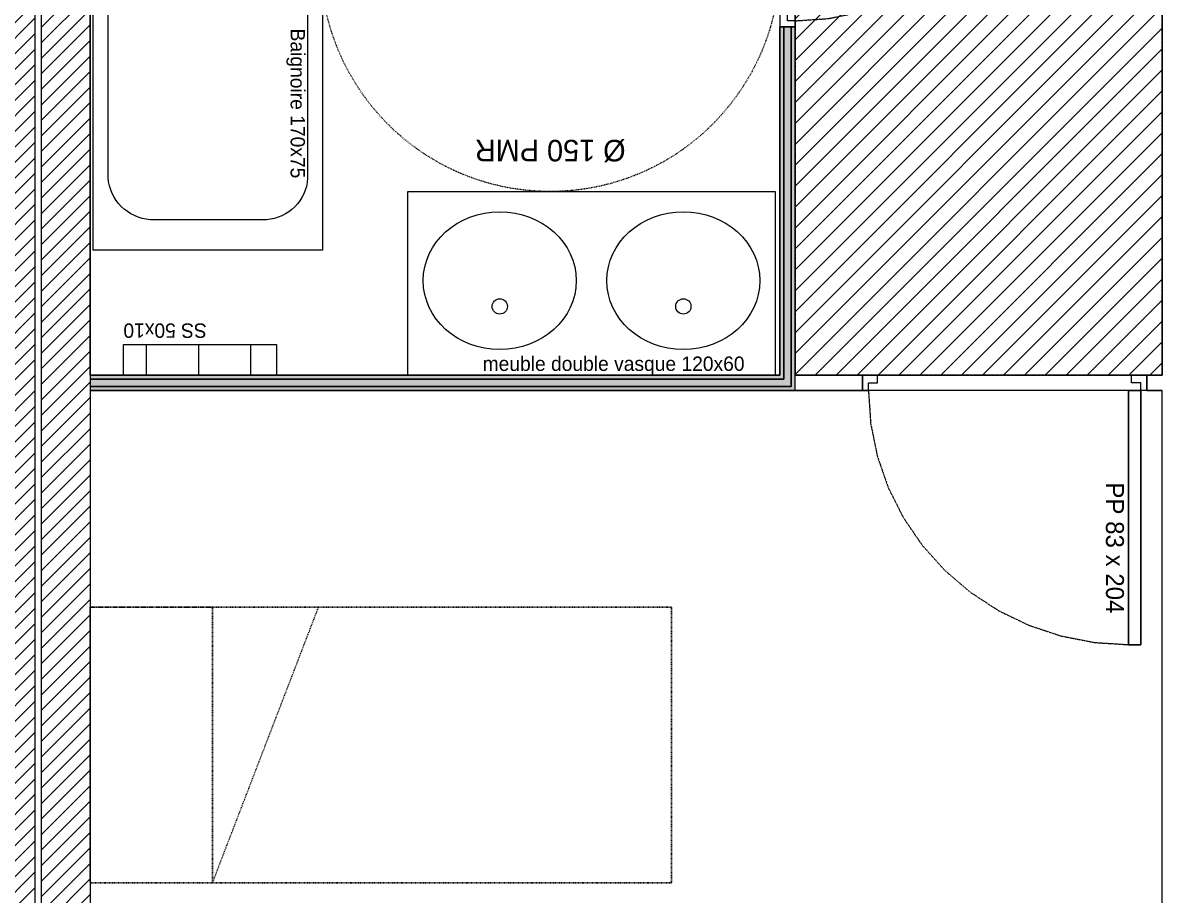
# Model space of a CAD drawing. Header units: centimetres. Extents: x 1724 to 19617, y -6503 to 8072.
# Drawn here: x 5399.5 to 5771.9, y -4292.1 to -4007.1 of the extents above; entities that cross this region are included whole.
import ezdxf

# ---------------------------------------------------------------- set-up
doc = ezdxf.new("R2010")
doc.units = ezdxf.units.CM
for name, pattern in [('Style de ligne -11', [0.347222, 0.20828, -0.138942]), ('Style de ligne -13', [0.147638, 0.098425, -0.049213]), ('Style de ligne -18', [0.164042, 0.054681, -0.109361]), ('Style de ligne -19', [0.166667, 0.055556, -0.111111]), ('Style de ligne -5', [0.20828, 0.069425, -0.138855]), ('VW-01', [0.41656, 0.20828, -0.20828])]:
    doc.linetypes.add(name, pattern=pattern)
for name, color, linetype, lineweight in [('B amÈnagement intÈrieur', 7, 'Continuous', 5), ('B GÈnÈral', 7, 'Continuous', 5), ('F REMPLISSAGE-vert clair-1', 7, 'Continuous', 5), ('F REMPLISSAGE-vert foncÈ', 7, 'Continuous', 5)]:
    doc.layers.add(name, color=color, linetype=linetype, lineweight=lineweight)
for name, color, linetype in [('B aménagement intérieur', 252, 'Continuous'), ('B faience', 252, 'Style de ligne -11'), ('B Général', 252, 'Continuous'), ('C ANNOTATIONS-PMR', 252, 'Style de ligne -5'), ('C ANNOTATIONS-prestations', 252, 'Continuous'), ('D SURFACES-shab', 252, 'Continuous'), ('F REMPLISSAGE-vert clair', 252, 'Continuous'), ('F REMPLISSAGE-vert foncé', 252, 'Continuous')]:
    doc.layers.add(name, color=color, linetype=linetype)
doc.styles.add('Eurostile', font='Eurosti.TTF')
doc.styles.add('Eurostile (italic)', font='Eurostib.TTF')
pattern_1 = [(45, (-804.3564, -7946.63), (2.4253472, -2.6458333), [])]

# ---------------------------------------------------------------- blocks, each defined once
blk = doc.blocks.new('Rond 150_PMR')
at = {"layer": 'B Général', "color": 154, "linetype": 'VW-01', "lineweight": 5, "true_color": 0x0053a6}
blk.add_circle((0, 0), 75, dxfattribs=at)
at = {"layer": 'B Général', "color": 154, "true_color": 0x0053a6, "insert": (-61.5, 0), "char_height": 7.049, "attachment_point": 5, "rotation": 90, "line_spacing_factor": 0.895453, "style": 'Eurostile (italic)'}
blk.add_mtext('Ø 150 PMR', dxfattribs=at)
blk = doc.blocks.new('PP 80')
at = {"layer": 'B Général', "flags": 128}
blk.add_lwpolyline([(-43, 2.5), (-43, 85.5), (-39, 85.5), (-39, 2.5)], close=True, dxfattribs=at)
at = {"layer": 'B Général', "linetype": 'Style de ligne -18', "lineweight": 5, "flags": 128}
blk.add_lwpolyline([(46, 2.5), (45.27, 13.33), (43.1, 23.98), (39.53, 34.26), (34.61, 44), (28.44, 53.03), (21.1, 61.19), (12.74, 68.35), (3.5, 74.38), (-6.47, 79.18), (-17, 82.67), (-27.91, 84.79), (-39, 85.5)], dxfattribs=at)
at = {"layer": 'B Général', "color": 7, "linetype": 'Continuous', "lineweight": 5, "flags": 128}
for points in [[(-45, 2.5), (-43, 2.5), (-43, 0), (-40, 0), (-40, -2.5), (-45, -2.5)], [(48, 2.5), (46, 2.5), (46, 0), (43, 0), (43, -2.5), (48, -2.5), (48, -2.5), (48, -2.5), (48, 1.79), (48, 1.79)]]:
    blk.add_lwpolyline(points, close=True, dxfattribs=at)
at = {"layer": 'C ANNOTATIONS-prestations', "insert": (-37.49, 32.5), "char_height": 5.8739, "attachment_point": 1, "rotation": 90, "line_spacing_factor": 0.895453, "style": 'Eurostile'}
blk.add_mtext('PP 83 x 204', dxfattribs=at)
blk = doc.blocks.new('double vasque')
at = {"layer": 'B Général', "lineweight": 5, "flags": 128}
blk.add_lwpolyline([(-50, 30), (70, 30), (70, -30), (-50, -30)], close=True, dxfattribs=at)
at = {"layer": 'B Général', "lineweight": 5}
for centre, major_axis, ratio in [((-20, 0.9), (25, 0), 0.9), ((40, 0.9), (25, 0), 0.9), ((-20, -7.52), (2.5, 0), 1), ((40, -7.52), (2.5, 0), 1)]:
    blk.add_ellipse(centre, major_axis=major_axis, ratio=ratio, dxfattribs=at)
at = {"layer": 'C ANNOTATIONS-prestations', "insert": (60, -30), "char_height": 4.6991, "width": 104, "attachment_point": 9, "line_spacing_factor": 0.895453, "style": 'Eurostile'}
blk.add_mtext('meuble double vasque 120x60', dxfattribs=at)
blk = doc.blocks.new('Lit 90.190')
at = {"layer": 'B Général', "color": 7, "linetype": 'VW-01', "lineweight": 5}
blk.add_line((45, 54.99), (-45, 20.35), dxfattribs=at)
at = {"layer": 'B Général', "linetype": 'VW-01', "flags": 128}
for points in [[(-45, 95), (45, 95), (45, -95), (-45, -95)], [(-45, 95), (45, 95), (45, 54.99), (-45, 54.99)]]:
    blk.add_lwpolyline(points, close=True, dxfattribs=at)
blk = doc.blocks.new('Sèche-serviette')
at = {"layer": 'B GÈnÈral', "linetype": 'Continuous', "lineweight": 5, "true_color": 0x444444}
h = blk.add_hatch(dxfattribs=at)
h.set_pattern_fill('H_BARDAGE V 150', color=250, style=0, pattern_type=2)
h.set_pattern_definition([(90, (0, 3.493), (17, 0), [])])
h.paths.add_polyline_path([(-25, 8.4925), (25, 8.4925), (25, -1.5075), (-25, -1.5075)])
at = {"layer": 'B Général', "color": 7, "linetype": 'Continuous', "lineweight": 5, "flags": 128}
blk.add_lwpolyline([(-25, 8.4925), (25, 8.4925), (25, -1.5075), (-25, -1.5075)], close=True, dxfattribs=at)
at = {"layer": 'C ANNOTATIONS-prestations', "insert": (25, -8.4925), "char_height": 4.69911, "width": 50, "attachment_point": 9, "line_spacing_factor": 0.895453, "style": 'Eurostile'}
blk.add_mtext('SS 50x10', dxfattribs=at)
blk = doc.blocks.new('Groupe-42-1')
at = {"layer": 'B Général', "color": 252, "linetype": 'Style de ligne -19', "lineweight": 5, "true_color": 0x989898}
for p, q in [((-29.11, -35.61), (-29.11, -22.61)), ((-22.61, -29.11), (-35.61, -29.11))]:
    blk.add_line(p, q, dxfattribs=at)
at = {"layer": 'B Général', "color": 252, "linetype": 'Style de ligne -19', "lineweight": 5, "true_color": 0x989898, "flags": 128}
for points in [[(-40, -40), (-40, 40), (40, 40), (40, -40)], [(-38, -38), (-38, 38), (38, 38), (38, -38)]]:
    blk.add_lwpolyline(points, close=True, dxfattribs=at)
at = {"layer": 'B Général', "color": 252, "linetype": 'Style de ligne -19', "lineweight": 5, "true_color": 0x989898}
for radius in [4, 3]:
    blk.add_circle((-29.11, -29.11), radius, dxfattribs=at)
blk = doc.blocks.new('Douche pointillée')
at = {"layer": 'B Général', "color": 252, "true_color": 0x989898}
blk.add_blockref('Groupe-42-1', (0, 0), dxfattribs=at)
blk = doc.blocks.new('Baignoire 75_170')
at = {"layer": 'B faience', "lineweight": 18, "flags": 128}
blk.add_lwpolyline([(-85, 38.5), (-85, -37.5), (86, -37.5)], dxfattribs=at)
at = {"layer": 'B Général', "color": 7, "linetype": 'Continuous', "lineweight": 5, "flags": 128}
blk.add_lwpolyline([(-84, -36.5), (-84, 38.5), (86, 38.5), (86, -36.5)], close=True, dxfattribs=at)
blk.add_lwpolyline([(-74, -17.85), (-74, 19.85, -0.379059), (-60.25, 33.6), (62.5, 33.6, -0.377778), (76, 20.1), (76, -17.85, -0.374545), (62.25, -31.6), (-60.5, -31.6, -0.392593), (-74, -18.1)], format="xyb", close=True, dxfattribs=at)
at = {"layer": 'B Général', "color": 7, "linetype": 'Continuous', "lineweight": 5}
blk.add_circle((-61.7, 1), 2.5, dxfattribs=at)
at = {"layer": 'B Général', "color": 8, "true_color": 0x767676}
blk.add_blockref('Douche pointillée', (-44, 3.5), dxfattribs=at)
at = {"layer": 'C ANNOTATIONS-prestations', "insert": (62.5, 26.61), "char_height": 4.6991, "width": 80, "attachment_point": 9, "line_spacing_factor": 0.895453, "style": 'Eurostile'}
blk.add_mtext('Baignoire 170x75', dxfattribs=at)
blk = doc.blocks.new('T4 A22_A23 (2D)')
at = {"layer": 'B amÈnagement intÈrieur', "linetype": 'Continuous', "lineweight": 5, "true_color": 0xaaaaaa}
h = blk.add_hatch(dxfattribs=at)
h.set_pattern_fill('F_P__SOFFITE', color=253, style=0, pattern_type=2)
h.set_pattern_definition([(45, (0, 0.2205), (-3.527778, 3.30729), [])])
h.paths.add_polyline_path([(15.54, 212.1), (15.54, 285.92), (-456.72, 285.92), (-456.72, -24.23), (-336.72, -24.23), (-336.72, -24.23), (-336.72, 165.77), (-301.73, 165.77), (-301.73, 96.77), (-216.72, 96.77), (-216.72, 192.77), (-60.1, 192.77), (-60.21, 114.77), (15.54, 114.77), (15.65, 212.1)])
at = {"layer": 'B aménagement intérieur', "color": 7, "linetype": 'Style de ligne -13', "lineweight": 5, "flags": 128}
blk.add_lwpolyline([(15.54, 212.1), (15.54, 285.92), (-456.72, 285.92), (-456.72, -24.23), (-336.72, -24.23), (-336.72, -24.23), (-336.72, 165.77), (-301.73, 165.77), (-301.73, 96.77), (-216.72, 96.77), (-216.72, 192.77), (-60.1, 192.77), (-60.21, 114.77), (15.54, 114.77), (15.65, 212.1)], close=True, dxfattribs=at)
at = {"layer": 'B GÈnÈral', "color": 9, "linetype": 'Continuous', "true_color": 0xc0dcc0}
for points in [[(-456.72, -29.23), (-461.72, -24.23), (-456.72, 89.52), (-461.72, 89.52)], [(-687.1, -29.23), (-687.1, -24.23), (-456.72, -29.23), (-461.72, -24.23)]]:
    blk.add_solid(points, dxfattribs=at)
at = {"layer": 'B Général', "color": 98, "linetype": 'Continuous', "lineweight": 13, "true_color": 0x004400}
for p, q in [((-456.72, 89.52), (-461.72, 89.52)), ((-461.72, -24.23), (-461.72, 89.52)), ((-456.72, -29.23), (-456.72, 89.52)), ((-687.1, -24.23), (-461.72, -24.23)), ((-687.1, -29.23), (-456.72, -29.23))]:
    blk.add_line(p, q, dxfattribs=at)
at = {"layer": 'B Général', "color": 7, "linetype": 'Continuous', "lineweight": 13}
for p, q in [((-456.72, -24.23), (-434.72, -24.23)), ((-341.72, -24.23), (-336.72, -24.23)), ((-456.72, -29.23), (-434.72, -29.23)), ((-341.72, -29.23), (-336.72, -29.23))]:
    blk.add_line(p, q, dxfattribs=at)
at = {"layer": 'B Général', "color": 7, "linetype": 'Continuous', "lineweight": 5}
for p, q in [((-456.72, -24.23), (-434.72, -24.23)), ((-434.72, -29.23), (-434.72, -24.23)), ((-341.72, -24.23), (-336.72, -24.23)), ((-341.72, -29.23), (-341.72, -24.23)), ((-456.72, -29.23), (-434.72, -29.23)), ((-341.72, -29.23), (-336.72, -29.23))]:
    blk.add_line(p, q, dxfattribs=at)
at = {"layer": 'D SURFACES-shab', "lineweight": 18, "flags": 128}
for points in [[(-216.72, 96.77), (-301.73, 96.77), (-301.73, 165.77), (-336.72, 165.77), (-336.72, -24.23), (-456.72, -24.23), (-456.72, 285.77), (15.43, 285.77), (15.43, 254), (15.54, 254), (15.54, 114.77), (-60.21, 114.77), (-60.21, 192.77), (-216.72, 192.77)], [(-687.1, 187.58), (-461.72, 187.58), (-461.72, -24.23), (-687.1, -24.23)], [(-687.1, -29.23), (-687.1, -297.23), (-336.72, -297.23), (-336.72, -29.23)]]:
    blk.add_lwpolyline(points, close=True, dxfattribs=at)
at = {"layer": 'F REMPLISSAGE-vert clair'}
for p, q in [((-460.42, -25.53), (-460.42, 89.52)), ((-458.02, -27.93), (-458.02, 89.52)), ((-687.1, -25.53), (-460.42, -25.53)), ((-687.1, -27.93), (-458.02, -27.93))]:
    blk.add_line(p, q, dxfattribs=at)
at = {"layer": 'F REMPLISSAGE-vert clair-1', "color": 9, "linetype": 'Continuous', "true_color": 0xc0dcc0}
for points in [[(-460.42, -25.53), (-458.02, -27.93), (-460.42, 89.52), (-458.02, 89.52)], [(-687.1, -25.53), (-687.1, -27.93), (-460.42, -25.53), (-458.02, -27.93)]]:
    blk.add_solid(points, dxfattribs=at)
at = {"layer": 'F REMPLISSAGE-vert foncÈ', "color": 54, "linetype": 'Continuous', "true_color": 0x99aa00}
for points in [[(-461.72, -24.23), (-460.42, -25.53), (-461.72, 89.52), (-460.42, 89.52)], [(-458.02, -27.93), (-456.72, -29.23), (-458.02, 89.52), (-456.72, 89.52)], [(-687.1, -24.23), (-687.1, -25.53), (-461.72, -24.23), (-460.42, -25.53)], [(-687.1, -27.93), (-687.1, -29.23), (-458.02, -27.93), (-456.72, -29.23)]]:
    blk.add_solid(points, dxfattribs=at)
at = {"layer": 'F REMPLISSAGE-vert foncé', "color": 98, "linetype": 'Continuous', "lineweight": 13, "true_color": 0x004400}
for p, q in [((-461.72, -24.23), (-461.72, 89.52)), ((-456.72, -29.23), (-456.72, 89.52)), ((-687.1, -24.23), (-461.72, -24.23)), ((-687.1, -29.23), (-456.72, -29.23))]:
    blk.add_line(p, q, dxfattribs=at)
at = {"layer": 'F REMPLISSAGE-vert foncé'}
for p, q in [((-460.42, -25.53), (-460.42, 89.52)), ((-458.02, -27.93), (-458.02, 89.52)), ((-687.1, -25.53), (-460.42, -25.53)), ((-687.1, -27.93), (-458.02, -27.93))]:
    blk.add_line(p, q, dxfattribs=at)
at = {"layer": 'B Général', "color": 7}
for name, p, rotation in [('Baignoire 75_170', (-649.6, 102.58), 270), ('PP 80', (-459.22, 137.52), 270), ('Sèche-serviette', (-651.22, -15.74), 180), ('PP 80', (-386.72, -26.73), 180)]:
    blk.add_blockref(name, p, dxfattribs=dict(at, rotation=rotation))
blk.add_blockref('double vasque', (-533.22, 5.77), dxfattribs=at)
at = {"layer": 'B Général', "color": 7, "xscale": -1, "rotation": 90}
blk.add_blockref('Lit 90.190', (-592.1, -145), dxfattribs=at)
at = {"layer": 'C ANNOTATIONS-PMR', "color": 7, "rotation": 90}
blk.add_blockref('Rond 150_PMR', (-536.72, 110.77), dxfattribs=at)

msp = doc.modelspace()

# ---------------------------------------------------------------- hatches: boundary and pattern name
at = {"layer": 'B GÈnÈral', "linetype": 'Continuous', "lineweight": 5}
h = msp.add_hatch(dxfattribs=at)
h.set_pattern_fill('50_BETON', style=0, pattern_type=2)
h.set_pattern_definition(pattern_1)
h.paths.add_polyline_path([(5403.532, -3812.241), (5387.532, -3812.241), (5387.532, -4621.24), (5403.532, -4621.24)])
h = msp.add_hatch(dxfattribs=at)
h.set_pattern_fill('50_BETON', style=0, pattern_type=2)
h.set_pattern_definition(pattern_1)
h.paths.add_polyline_path([(5405.532, -4421.241), (5421.532, -4405.241), (5421.532, -3812.241), (5405.532, -3812.241)])

# ---------------------------------------------------------------- linework, layer by layer
at = {"layer": 'B Général', "color": 7, "linetype": 'Continuous', "lineweight": 18}
for p, q in [((5403.532, -4621.24), (5403.532, -3812.241)), ((5405.532, -3812.241), (5405.532, -4421.241)), ((5421.532, -3812.241), (5421.532, -4395.241))]:
    msp.add_line(p, q, dxfattribs=at)
at = {"layer": 'B Général', "color": 7, "linetype": 'Continuous', "lineweight": 5}
for p, q in [((5403.532, -4621.24), (5403.532, -3812.241)), ((5405.532, -3812.241), (5405.532, -4421.241)), ((5421.532, -3812.241), (5421.532, -4395.241))]:
    msp.add_line(p, q, dxfattribs=at)

# ---------------------------------------------------------------- block references
at = {"layer": 'B aménagement intérieur', "color": 7}
msp.add_blockref('T4 A22_A23 (2D)', (6108.631, -4098.011), dxfattribs=at)

doc.saveas('drawing.dxf')
